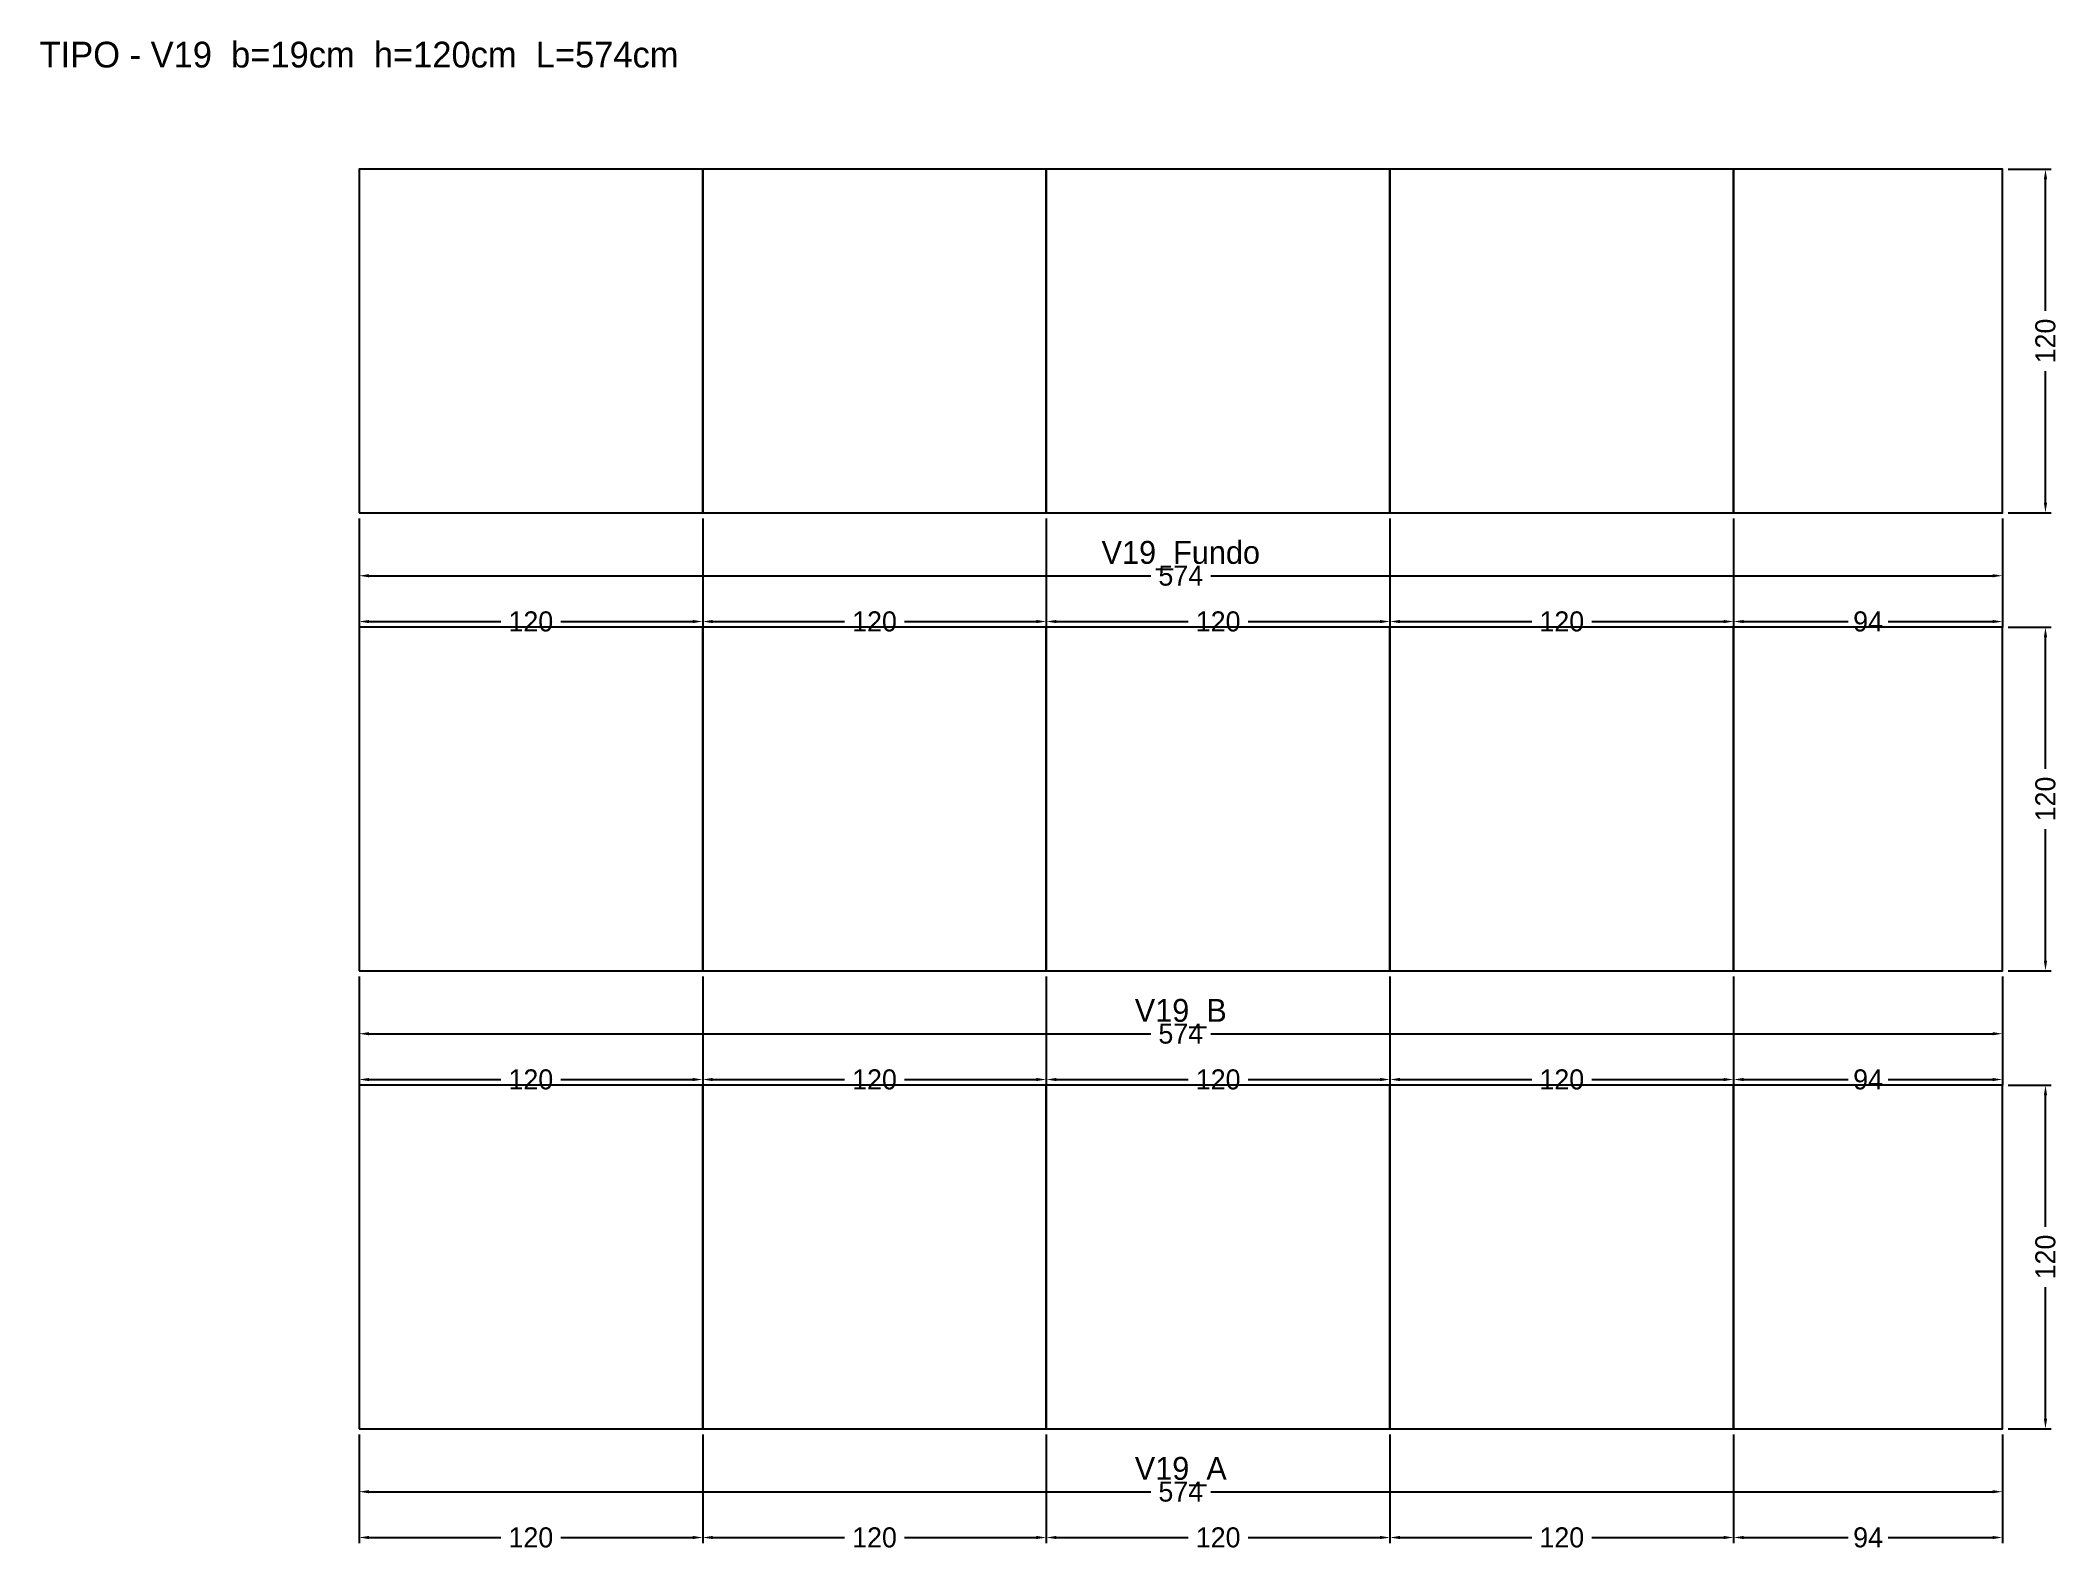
# Model space of a CAD drawing. Header units: metres. Extents: x -111 to 593, y -43 to 485.
import ezdxf

# ---------------------------------------------------------------- set-up
doc = ezdxf.new("R2010")
doc.units = ezdxf.units.M
for name, color, linetype in [('COTA', 3, 'Continuous'), ('NOMENCLATURA', 2, 'Continuous'), ('Paineis', 7, 'Continuous'), ('Texto Secao', 2, 'Continuous')]:
    doc.layers.add(name, color=color, linetype=linetype)
doc.dimstyles.new('COTA_VIG', dxfattribs={"dimtxt": 7, "dimasz": 3.5, "dimexe": 2, "dimexo": 2, "dimgap": 1.5, "dimtad": 1, "dimdec": 1, "dimcen": 2.5, "dimclrd": 3, "dimclre": 3, "dimclrt": 3, "dimazin": 3, "dimtfac": 1, "dimtmove": 0, "dimatfit": 3})

# ---------------------------------------------------------------- blocks, each defined once
blk = doc.blocks.new('_CLOSEDFILLED')
at = {"color": 0, "linetype": 'BYBLOCK'}
blk.add_solid([(-1, 0.16), (0, 0), (-1, -0.16)], dxfattribs=at)
blk = doc.blocks.new('*D1')
at = {"color": 3}
for p, q in [((0, -2), (0, -24)), ((573.9, -2), (573.9, -24)), ((3.5, -22), (276.45, -22)), ((297.45, -22), (570.4, -22))]:
    blk.add_line(p, q, dxfattribs=at)
at = {"layer": 'Defpoints'}
for p in [(0, 0), (573.9, 0), (0, -22)]:
    blk.add_point(p, dxfattribs=at)
at = {"layer": 'COTA', "color": 3, "xscale": 3.5, "yscale": 3.5, "rotation": 180}
blk.add_blockref('_CLOSEDFILLED', (0, -22), dxfattribs=at)
at = {"layer": 'COTA', "color": 3, "xscale": 3.5, "yscale": 3.5}
blk.add_blockref('_CLOSEDFILLED', (573.9, -22), dxfattribs=at)
at = {"layer": 'COTA', "color": 3, "insert": (286.95, -22), "char_height": 7, "attachment_point": 5}
blk.add_mtext('574', dxfattribs=at)
blk = doc.blocks.new('*D2')
at = {"color": 3}
for p, q in [((0, -2), (0, -40)), ((120, -2), (120, -40)), ((3.5, -38), (49.5, -38)), ((70.5, -38), (116.5, -38))]:
    blk.add_line(p, q, dxfattribs=at)
at = {"layer": 'Defpoints'}
for p in [(0, 0), (120, 0), (0, -38)]:
    blk.add_point(p, dxfattribs=at)
at = {"layer": 'COTA', "color": 3, "xscale": 3.5, "yscale": 3.5, "rotation": 180}
blk.add_blockref('_CLOSEDFILLED', (0, -38), dxfattribs=at)
at = {"layer": 'COTA', "color": 3, "xscale": 3.5, "yscale": 3.5}
blk.add_blockref('_CLOSEDFILLED', (120, -38), dxfattribs=at)
at = {"layer": 'COTA', "color": 3, "insert": (60, -38), "char_height": 7, "attachment_point": 5}
blk.add_mtext('120', dxfattribs=at)
blk = doc.blocks.new('*D3')
at = {"color": 3}
for p, q in [((120, -2), (120, -40)), ((240, -2), (240, -40)), ((123.5, -38), (169.5, -38)), ((190.5, -38), (236.5, -38))]:
    blk.add_line(p, q, dxfattribs=at)
at = {"layer": 'Defpoints'}
for p in [(120, 0), (240, 0), (120, -38)]:
    blk.add_point(p, dxfattribs=at)
at = {"layer": 'COTA', "color": 3, "xscale": 3.5, "yscale": 3.5, "rotation": 180}
blk.add_blockref('_CLOSEDFILLED', (120, -38), dxfattribs=at)
at = {"layer": 'COTA', "color": 3, "xscale": 3.5, "yscale": 3.5}
blk.add_blockref('_CLOSEDFILLED', (240, -38), dxfattribs=at)
at = {"layer": 'COTA', "color": 3, "insert": (180, -38), "char_height": 7, "attachment_point": 5}
blk.add_mtext('120', dxfattribs=at)
blk = doc.blocks.new('*D4')
at = {"color": 3}
for p, q in [((240, -2), (240, -40)), ((360, -2), (360, -40)), ((243.5, -38), (289.5, -38)), ((310.5, -38), (356.5, -38))]:
    blk.add_line(p, q, dxfattribs=at)
at = {"layer": 'Defpoints'}
for p in [(240, 0), (360, 0), (240, -38)]:
    blk.add_point(p, dxfattribs=at)
at = {"layer": 'COTA', "color": 3, "xscale": 3.5, "yscale": 3.5, "rotation": 180}
blk.add_blockref('_CLOSEDFILLED', (240, -38), dxfattribs=at)
at = {"layer": 'COTA', "color": 3, "xscale": 3.5, "yscale": 3.5}
blk.add_blockref('_CLOSEDFILLED', (360, -38), dxfattribs=at)
at = {"layer": 'COTA', "color": 3, "insert": (300, -38), "char_height": 7, "attachment_point": 5}
blk.add_mtext('120', dxfattribs=at)
blk = doc.blocks.new('*D5')
at = {"color": 3}
for p, q in [((360, -2), (360, -40)), ((480, -2), (480, -40)), ((363.5, -38), (409.5, -38)), ((430.5, -38), (476.5, -38))]:
    blk.add_line(p, q, dxfattribs=at)
at = {"layer": 'Defpoints'}
for p in [(360, 0), (480, 0), (360, -38)]:
    blk.add_point(p, dxfattribs=at)
at = {"layer": 'COTA', "color": 3, "xscale": 3.5, "yscale": 3.5, "rotation": 180}
blk.add_blockref('_CLOSEDFILLED', (360, -38), dxfattribs=at)
at = {"layer": 'COTA', "color": 3, "xscale": 3.5, "yscale": 3.5}
blk.add_blockref('_CLOSEDFILLED', (480, -38), dxfattribs=at)
at = {"layer": 'COTA', "color": 3, "insert": (420, -38), "char_height": 7, "attachment_point": 5}
blk.add_mtext('120', dxfattribs=at)
blk = doc.blocks.new('*D6')
at = {"color": 3}
for p, q in [((480, -2), (480, -40)), ((573.9, -2), (573.9, -40)), ((483.5, -38), (519.95, -38)), ((533.95, -38), (570.4, -38))]:
    blk.add_line(p, q, dxfattribs=at)
at = {"layer": 'Defpoints'}
for p in [(480, 0), (573.9, 0), (480, -38)]:
    blk.add_point(p, dxfattribs=at)
at = {"layer": 'COTA', "color": 3, "xscale": 3.5, "yscale": 3.5, "rotation": 180}
blk.add_blockref('_CLOSEDFILLED', (480, -38), dxfattribs=at)
at = {"layer": 'COTA', "color": 3, "xscale": 3.5, "yscale": 3.5}
blk.add_blockref('_CLOSEDFILLED', (573.9, -38), dxfattribs=at)
at = {"layer": 'COTA', "color": 3, "insert": (526.95, -38), "char_height": 7, "attachment_point": 5}
blk.add_mtext('94', dxfattribs=at)
blk = doc.blocks.new('*D7')
at = {"color": 3}
for p, q in [((575.9, 120), (590.9, 120)), ((588.9, 70.5), (588.9, 116.5)), ((588.9, 3.5), (588.9, 49.5)), ((575.9, 0), (590.9, 0))]:
    blk.add_line(p, q, dxfattribs=at)
at = {"layer": 'Defpoints'}
for p in [(573.9, 120), (573.9, 0), (588.9, 0)]:
    blk.add_point(p, dxfattribs=at)
at = {"layer": 'COTA', "color": 3, "xscale": 3.5, "yscale": 3.5}
for p, rotation in [((588.9, 120), 90), ((588.9, 0), 270)]:
    blk.add_blockref('_CLOSEDFILLED', p, dxfattribs=dict(at, rotation=rotation))
at = {"layer": 'COTA', "color": 3, "insert": (588.9, 60), "char_height": 7, "attachment_point": 5, "rotation": 90}
blk.add_mtext('120', dxfattribs=at)
blk = doc.blocks.new('*D8')
at = {"color": 3}
for p, q in [((0, 158), (0, 136)), ((573.9, 158), (573.9, 136)), ((3.5, 138), (276.45, 138)), ((297.45, 138), (570.4, 138))]:
    blk.add_line(p, q, dxfattribs=at)
at = {"layer": 'Defpoints'}
for p in [(0, 160), (573.9, 160), (0, 138)]:
    blk.add_point(p, dxfattribs=at)
at = {"layer": 'COTA', "color": 3, "xscale": 3.5, "yscale": 3.5, "rotation": 180}
blk.add_blockref('_CLOSEDFILLED', (0, 138), dxfattribs=at)
at = {"layer": 'COTA', "color": 3, "xscale": 3.5, "yscale": 3.5}
blk.add_blockref('_CLOSEDFILLED', (573.9, 138), dxfattribs=at)
at = {"layer": 'COTA', "color": 3, "insert": (286.95, 138), "char_height": 7, "attachment_point": 5}
blk.add_mtext('574', dxfattribs=at)
blk = doc.blocks.new('*D9')
at = {"color": 3}
for p, q in [((0, 158), (0, 120)), ((120, 158), (120, 120)), ((3.5, 122), (49.5, 122)), ((70.5, 122), (116.5, 122))]:
    blk.add_line(p, q, dxfattribs=at)
at = {"layer": 'Defpoints'}
for p in [(0, 160), (120, 160), (0, 122)]:
    blk.add_point(p, dxfattribs=at)
at = {"layer": 'COTA', "color": 3, "xscale": 3.5, "yscale": 3.5, "rotation": 180}
blk.add_blockref('_CLOSEDFILLED', (0, 122), dxfattribs=at)
at = {"layer": 'COTA', "color": 3, "xscale": 3.5, "yscale": 3.5}
blk.add_blockref('_CLOSEDFILLED', (120, 122), dxfattribs=at)
at = {"layer": 'COTA', "color": 3, "insert": (60, 122), "char_height": 7, "attachment_point": 5}
blk.add_mtext('120', dxfattribs=at)
blk = doc.blocks.new('*D10')
at = {"color": 3}
for p, q in [((120, 158), (120, 120)), ((240, 158), (240, 120)), ((123.5, 122), (169.5, 122)), ((190.5, 122), (236.5, 122))]:
    blk.add_line(p, q, dxfattribs=at)
at = {"layer": 'Defpoints'}
for p in [(120, 160), (240, 160), (120, 122)]:
    blk.add_point(p, dxfattribs=at)
at = {"layer": 'COTA', "color": 3, "xscale": 3.5, "yscale": 3.5, "rotation": 180}
blk.add_blockref('_CLOSEDFILLED', (120, 122), dxfattribs=at)
at = {"layer": 'COTA', "color": 3, "xscale": 3.5, "yscale": 3.5}
blk.add_blockref('_CLOSEDFILLED', (240, 122), dxfattribs=at)
at = {"layer": 'COTA', "color": 3, "insert": (180, 122), "char_height": 7, "attachment_point": 5}
blk.add_mtext('120', dxfattribs=at)
blk = doc.blocks.new('*D11')
at = {"color": 3}
for p, q in [((240, 158), (240, 120)), ((360, 158), (360, 120)), ((243.5, 122), (289.5, 122)), ((310.5, 122), (356.5, 122))]:
    blk.add_line(p, q, dxfattribs=at)
at = {"layer": 'Defpoints'}
for p in [(240, 160), (360, 160), (240, 122)]:
    blk.add_point(p, dxfattribs=at)
at = {"layer": 'COTA', "color": 3, "xscale": 3.5, "yscale": 3.5, "rotation": 180}
blk.add_blockref('_CLOSEDFILLED', (240, 122), dxfattribs=at)
at = {"layer": 'COTA', "color": 3, "xscale": 3.5, "yscale": 3.5}
blk.add_blockref('_CLOSEDFILLED', (360, 122), dxfattribs=at)
at = {"layer": 'COTA', "color": 3, "insert": (300, 122), "char_height": 7, "attachment_point": 5}
blk.add_mtext('120', dxfattribs=at)
blk = doc.blocks.new('*D12')
at = {"color": 3}
for p, q in [((360, 158), (360, 120)), ((480, 158), (480, 120)), ((363.5, 122), (409.5, 122)), ((430.5, 122), (476.5, 122))]:
    blk.add_line(p, q, dxfattribs=at)
at = {"layer": 'Defpoints'}
for p in [(360, 160), (480, 160), (360, 122)]:
    blk.add_point(p, dxfattribs=at)
at = {"layer": 'COTA', "color": 3, "xscale": 3.5, "yscale": 3.5, "rotation": 180}
blk.add_blockref('_CLOSEDFILLED', (360, 122), dxfattribs=at)
at = {"layer": 'COTA', "color": 3, "xscale": 3.5, "yscale": 3.5}
blk.add_blockref('_CLOSEDFILLED', (480, 122), dxfattribs=at)
at = {"layer": 'COTA', "color": 3, "insert": (420, 122), "char_height": 7, "attachment_point": 5}
blk.add_mtext('120', dxfattribs=at)
blk = doc.blocks.new('*D13')
at = {"color": 3}
for p, q in [((480, 158), (480, 120)), ((573.9, 158), (573.9, 120)), ((483.5, 122), (519.95, 122)), ((533.95, 122), (570.4, 122))]:
    blk.add_line(p, q, dxfattribs=at)
at = {"layer": 'Defpoints'}
for p in [(480, 160), (573.9, 160), (480, 122)]:
    blk.add_point(p, dxfattribs=at)
at = {"layer": 'COTA', "color": 3, "xscale": 3.5, "yscale": 3.5, "rotation": 180}
blk.add_blockref('_CLOSEDFILLED', (480, 122), dxfattribs=at)
at = {"layer": 'COTA', "color": 3, "xscale": 3.5, "yscale": 3.5}
blk.add_blockref('_CLOSEDFILLED', (573.9, 122), dxfattribs=at)
at = {"layer": 'COTA', "color": 3, "insert": (526.95, 122), "char_height": 7, "attachment_point": 5}
blk.add_mtext('94', dxfattribs=at)
blk = doc.blocks.new('*D14')
at = {"color": 3}
for p, q in [((575.9, 280), (590.9, 280)), ((588.9, 230.5), (588.9, 276.5)), ((588.9, 163.5), (588.9, 209.5)), ((575.9, 160), (590.9, 160))]:
    blk.add_line(p, q, dxfattribs=at)
at = {"layer": 'Defpoints'}
for p in [(573.9, 280), (573.9, 160), (588.9, 160)]:
    blk.add_point(p, dxfattribs=at)
at = {"layer": 'COTA', "color": 3, "xscale": 3.5, "yscale": 3.5}
for p, rotation in [((588.9, 280), 90), ((588.9, 160), 270)]:
    blk.add_blockref('_CLOSEDFILLED', p, dxfattribs=dict(at, rotation=rotation))
at = {"layer": 'COTA', "color": 3, "insert": (588.9, 220), "char_height": 7, "attachment_point": 5, "rotation": 90}
blk.add_mtext('120', dxfattribs=at)
blk = doc.blocks.new('*D15')
at = {"color": 3}
for p, q in [((0, 318), (0, 296)), ((573.9, 318), (573.9, 296)), ((3.5, 298), (276.45, 298)), ((297.45, 298), (570.4, 298))]:
    blk.add_line(p, q, dxfattribs=at)
at = {"layer": 'Defpoints'}
for p in [(0, 320), (573.9, 320), (0, 298)]:
    blk.add_point(p, dxfattribs=at)
at = {"layer": 'COTA', "color": 3, "xscale": 3.5, "yscale": 3.5, "rotation": 180}
blk.add_blockref('_CLOSEDFILLED', (0, 298), dxfattribs=at)
at = {"layer": 'COTA', "color": 3, "xscale": 3.5, "yscale": 3.5}
blk.add_blockref('_CLOSEDFILLED', (573.9, 298), dxfattribs=at)
at = {"layer": 'COTA', "color": 3, "insert": (286.95, 298), "char_height": 7, "attachment_point": 5}
blk.add_mtext('574', dxfattribs=at)
blk = doc.blocks.new('*D16')
at = {"color": 3}
for p, q in [((0, 318), (0, 280)), ((120, 318), (120, 280)), ((3.5, 282), (49.5, 282)), ((70.5, 282), (116.5, 282))]:
    blk.add_line(p, q, dxfattribs=at)
at = {"layer": 'Defpoints'}
for p in [(0, 320), (120, 320), (0, 282)]:
    blk.add_point(p, dxfattribs=at)
at = {"layer": 'COTA', "color": 3, "xscale": 3.5, "yscale": 3.5, "rotation": 180}
blk.add_blockref('_CLOSEDFILLED', (0, 282), dxfattribs=at)
at = {"layer": 'COTA', "color": 3, "xscale": 3.5, "yscale": 3.5}
blk.add_blockref('_CLOSEDFILLED', (120, 282), dxfattribs=at)
at = {"layer": 'COTA', "color": 3, "insert": (60, 282), "char_height": 7, "attachment_point": 5}
blk.add_mtext('120', dxfattribs=at)
blk = doc.blocks.new('*D17')
at = {"color": 3}
for p, q in [((120, 318), (120, 280)), ((240, 318), (240, 280)), ((123.5, 282), (169.5, 282)), ((190.5, 282), (236.5, 282))]:
    blk.add_line(p, q, dxfattribs=at)
at = {"layer": 'Defpoints'}
for p in [(120, 320), (240, 320), (120, 282)]:
    blk.add_point(p, dxfattribs=at)
at = {"layer": 'COTA', "color": 3, "xscale": 3.5, "yscale": 3.5, "rotation": 180}
blk.add_blockref('_CLOSEDFILLED', (120, 282), dxfattribs=at)
at = {"layer": 'COTA', "color": 3, "xscale": 3.5, "yscale": 3.5}
blk.add_blockref('_CLOSEDFILLED', (240, 282), dxfattribs=at)
at = {"layer": 'COTA', "color": 3, "insert": (180, 282), "char_height": 7, "attachment_point": 5}
blk.add_mtext('120', dxfattribs=at)
blk = doc.blocks.new('*D18')
at = {"color": 3}
for p, q in [((240, 318), (240, 280)), ((360, 318), (360, 280)), ((243.5, 282), (289.5, 282)), ((310.5, 282), (356.5, 282))]:
    blk.add_line(p, q, dxfattribs=at)
at = {"layer": 'Defpoints'}
for p in [(240, 320), (360, 320), (240, 282)]:
    blk.add_point(p, dxfattribs=at)
at = {"layer": 'COTA', "color": 3, "xscale": 3.5, "yscale": 3.5, "rotation": 180}
blk.add_blockref('_CLOSEDFILLED', (240, 282), dxfattribs=at)
at = {"layer": 'COTA', "color": 3, "xscale": 3.5, "yscale": 3.5}
blk.add_blockref('_CLOSEDFILLED', (360, 282), dxfattribs=at)
at = {"layer": 'COTA', "color": 3, "insert": (300, 282), "char_height": 7, "attachment_point": 5}
blk.add_mtext('120', dxfattribs=at)
blk = doc.blocks.new('*D19')
at = {"color": 3}
for p, q in [((360, 318), (360, 280)), ((480, 318), (480, 280)), ((363.5, 282), (409.5, 282)), ((430.5, 282), (476.5, 282))]:
    blk.add_line(p, q, dxfattribs=at)
at = {"layer": 'Defpoints'}
for p in [(360, 320), (480, 320), (360, 282)]:
    blk.add_point(p, dxfattribs=at)
at = {"layer": 'COTA', "color": 3, "xscale": 3.5, "yscale": 3.5, "rotation": 180}
blk.add_blockref('_CLOSEDFILLED', (360, 282), dxfattribs=at)
at = {"layer": 'COTA', "color": 3, "xscale": 3.5, "yscale": 3.5}
blk.add_blockref('_CLOSEDFILLED', (480, 282), dxfattribs=at)
at = {"layer": 'COTA', "color": 3, "insert": (420, 282), "char_height": 7, "attachment_point": 5}
blk.add_mtext('120', dxfattribs=at)
blk = doc.blocks.new('*D20')
at = {"color": 3}
for p, q in [((480, 318), (480, 280)), ((573.9, 318), (573.9, 280)), ((483.5, 282), (519.95, 282)), ((533.95, 282), (570.4, 282))]:
    blk.add_line(p, q, dxfattribs=at)
at = {"layer": 'Defpoints'}
for p in [(480, 320), (573.9, 320), (480, 282)]:
    blk.add_point(p, dxfattribs=at)
at = {"layer": 'COTA', "color": 3, "xscale": 3.5, "yscale": 3.5, "rotation": 180}
blk.add_blockref('_CLOSEDFILLED', (480, 282), dxfattribs=at)
at = {"layer": 'COTA', "color": 3, "xscale": 3.5, "yscale": 3.5}
blk.add_blockref('_CLOSEDFILLED', (573.9, 282), dxfattribs=at)
at = {"layer": 'COTA', "color": 3, "insert": (526.95, 282), "char_height": 7, "attachment_point": 5}
blk.add_mtext('94', dxfattribs=at)
blk = doc.blocks.new('*D21')
at = {"color": 3}
for p, q in [((575.9, 440), (590.9, 440)), ((588.9, 390.5), (588.9, 436.5)), ((588.9, 323.5), (588.9, 369.5)), ((575.9, 320), (590.9, 320))]:
    blk.add_line(p, q, dxfattribs=at)
at = {"layer": 'Defpoints'}
for p in [(573.9, 440), (573.9, 320), (588.9, 320)]:
    blk.add_point(p, dxfattribs=at)
at = {"layer": 'COTA', "color": 3, "xscale": 3.5, "yscale": 3.5}
for p, rotation in [((588.9, 440), 90), ((588.9, 320), 270)]:
    blk.add_blockref('_CLOSEDFILLED', p, dxfattribs=dict(at, rotation=rotation))
at = {"layer": 'COTA', "color": 3, "insert": (588.9, 380), "char_height": 7, "attachment_point": 5, "rotation": 90}
blk.add_mtext('120', dxfattribs=at)

msp = doc.modelspace()

# ---------------------------------------------------------------- linework, layer by layer
at = {"layer": 'Paineis'}
for points in [[(0, 320), (120, 320), (120, 440), (0, 440)], [(120, 320), (240, 320), (240, 440), (120, 440)], [(240, 320), (360, 320), (360, 440), (240, 440)], [(360, 320), (480, 320), (480, 440), (360, 440)], [(480, 320), (573.9, 320), (573.9, 440), (480, 440)], [(0, 160), (120, 160), (120, 280), (0, 280)], [(120, 160), (240, 160), (240, 280), (120, 280)], [(240, 160), (360, 160), (360, 280), (240, 280)], [(360, 160), (480, 160), (480, 280), (360, 280)], [(480, 160), (573.9, 160), (573.9, 280), (480, 280)], [(0, 0), (120, 0), (120, 120), (0, 120)], [(120, 0), (240, 0), (240, 120), (120, 120)], [(240, 0), (360, 0), (360, 120), (240, 120)], [(360, 0), (480, 0), (480, 120), (360, 120)], [(480, 0), (573.9, 0), (573.9, 120), (480, 120)]]:
    msp.add_lwpolyline(points, close=True, dxfattribs=at)

# ---------------------------------------------------------------- texts
at = {"layer": 'NOMENCLATURA', "insert": (0, 480), "char_height": 9, "width": 593.9, "attachment_point": 5}
msp.add_mtext('TIPO - V19  b=19cm  h=120cm  L=574cm', dxfattribs=at)
at = {"layer": 'Texto Secao', "char_height": 8, "width": 593.9, "attachment_point": 5}
for s, insert in [('V19_Fundo', (286.95, 305)), ('V19_B', (286.95, 145)), ('V19_A', (286.95, -15))]:
    msp.add_mtext(s, dxfattribs=dict(at, insert=insert))

# ---------------------------------------------------------------- dimensions: what is measured, and where the dimension line sits
at = {"layer": 'COTA'}
for base, p1, p2, picture, middle in [((588.9, 320), (573.9, 320), (573.9, 440), '*D21', (588.9, 380)), ((588.9, 160), (573.9, 160), (573.9, 280), '*D14', (588.9, 220)), ((588.9, 0), (573.9, 0), (573.9, 120), '*D7', (588.9, 60))]:
    dim = msp.add_linear_dim(base=base, p1=p1, p2=p2, angle=90, dimstyle='COTA_VIG', dxfattribs=at)
    dim.commit()
    dim.dimension.update_dxf_attribs({"geometry": picture, "text_midpoint": middle})
for base, p1, p2, picture, middle in [((0, 298), (0, 320), (573.9, 320), '*D15', (286.95, 298)), ((0, 282), (0, 320), (120, 320), '*D16', (60, 282)), ((120, 282), (120, 320), (240, 320), '*D17', (180, 282)), ((240, 282), (240, 320), (360, 320), '*D18', (300, 282)), ((360, 282), (360, 320), (480, 320), '*D19', (420, 282)), ((480, 282), (480, 320), (573.9, 320), '*D20', (526.95, 282)), ((0, 138), (0, 160), (573.9, 160), '*D8', (286.95, 138)), ((0, 122), (0, 160), (120, 160), '*D9', (60, 122)), ((120, 122), (120, 160), (240, 160), '*D10', (180, 122)), ((240, 122), (240, 160), (360, 160), '*D11', (300, 122)), ((360, 122), (360, 160), (480, 160), '*D12', (420, 122)), ((480, 122), (480, 160), (573.9, 160), '*D13', (526.95, 122)), ((0, -22), (0, 0), (573.9, 0), '*D1', (286.95, -22)), ((0, -38), (0, 0), (120, 0), '*D2', (60, -38)), ((120, -38), (120, 0), (240, 0), '*D3', (180, -38)), ((240, -38), (240, 0), (360, 0), '*D4', (300, -38)), ((360, -38), (360, 0), (480, 0), '*D5', (420, -38)), ((480, -38), (480, 0), (573.9, 0), '*D6', (526.95, -38))]:
    dim = msp.add_linear_dim(base=base, p1=p1, p2=p2, dimstyle='COTA_VIG', dxfattribs=at)
    dim.commit()
    dim.dimension.update_dxf_attribs({"geometry": picture, "text_midpoint": middle})

doc.saveas('drawing.dxf')
